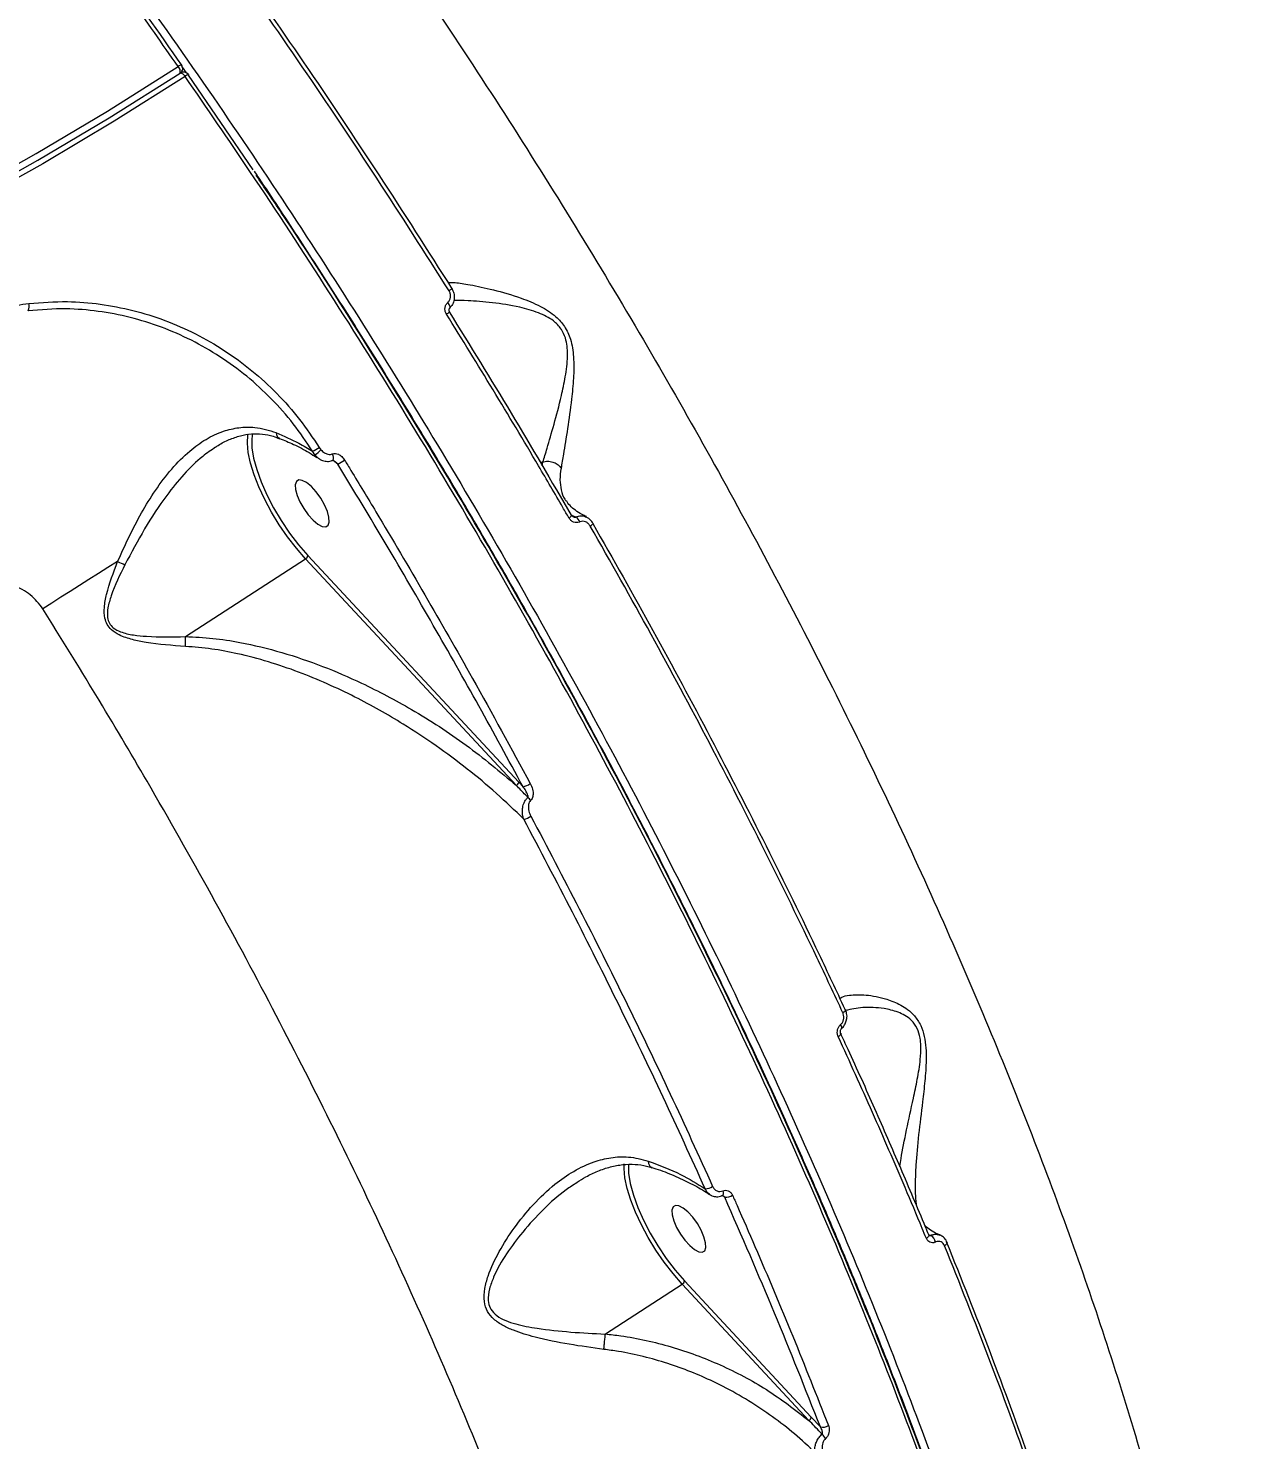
# Model space of a CAD drawing. Header units: millimetres. Extents: x -11024 to 8278, y -7837 to 5770.
# Drawn here: x 3672.5 to 3872.4, y 1062.2 to 1295 of the extents above; entities that cross this region are included whole.
import ezdxf

# ---------------------------------------------------------------- set-up
doc = ezdxf.new("R2010")
doc.units = ezdxf.units.MM
doc.layers.add('DIKOM_ОБЪЕКТ', color=7, linetype='Continuous')
doc.layers.add('DIKOM_РАЗМЕР_ОБЪЕКТА', color=7, linetype='Continuous')
doc.styles.add('style1', font='arial.ttf', dxfattribs={"width": 0.8})
doc.dimstyles.new('1-50', dxfattribs={"dimtxt": 300, "dimasz": 200, "dimexe": 100, "dimexo": 0, "dimgap": 100, "dimtad": 1, "dimtxsty": 'style1', "dimcen": 200, "dimclrd": 7, "dimclre": 7, "dimclrt": 7, "dimadec": 1, "dimazin": 2, "dimtfac": 1, "dimtmove": 0, "dimatfit": 2, "dimfxl": 0, "dimlwd": 25, "dimlwe": 18, "dimarcsym": 0})

# ---------------------------------------------------------------- blocks, each defined once
blk = doc.blocks.new('*D9')
at = {"layer": 'Defpoints', "color": 0, "transparency": 16777216}
for p in [(3740.68, 3707.51), (-8191.56, -3797.25), (-1076.12, -3797.25)]:
    blk.add_point(p, dxfattribs=at)
at = {"layer": 'DIKOM_РАЗМЕР_ОБЪЕКТА', "color": 7, "lineweight": 18, "transparency": 16777216}
for p, q in [((3740.68, 3707.51), (-8291.56, 3707.51)), ((-1076.12, -3797.25), (-8291.56, -3797.25))]:
    blk.add_line(p, q, dxfattribs=at)
at = {"layer": 'DIKOM_РАЗМЕР_ОБЪЕКТА', "color": 7, "lineweight": 25, "transparency": 16777216}
blk.add_line((-8191.56, 3507.51), (-8191.56, -3597.25), dxfattribs=at)
at = {"layer": 'DIKOM_РАЗМЕР_ОБЪЕКТА', "color": 7, "transparency": 16777216}
for points in [[(-8224.9, 3507.51), (-8158.23, 3507.51), (-8191.56, 3707.51)], [(-8224.9, -3597.25), (-8158.23, -3597.25), (-8191.56, -3797.25)]]:
    blk.add_solid(points, dxfattribs=at)
at = {"layer": 'DIKOM_РАЗМЕР_ОБЪЕКТА', "color": 7, "transparency": 16777216, "insert": (-8444.74, -44.87), "char_height": 300, "attachment_point": 5, "rotation": 90, "style": 'style1'}
blk.add_mtext('7500', dxfattribs=at)

msp = doc.modelspace()

# ---------------------------------------------------------------- linework, layer by layer
at = {"layer": 'DIKOM_ОБЪЕКТ', "color": 7, "linetype": 'Continuous', "lineweight": 15}
for p, q in [((3697.611, 1287.662), (3697.701, 1287.756)), ((3698.609, 1287.659), (3697.839, 1288.75)), ((3697.545, 1287.626), (3697.57, 1287.647)), ((3698.894, 1287.314), (3709.556, 1271.7)), ((3719.744, 1224.662), (3719.388, 1225.244)), ((3720.48, 1225.887), (3720.786, 1225.478)), ((3720.396, 1224.075), (3719.744, 1224.662)), ((3720.147, 1224.262), (3720.286, 1224.174)), ((3723.552, 1223.141), (3722.778, 1223.726)), ((3757.367, 1223.476), (3757.034, 1223.26)), ((3757.293, 1222.821), (3757.367, 1223.476)), ((3761.184, 1217.106), (3761.245, 1217.03)), ((3762.211, 1214.63), (3762.827, 1214.406)), ((3698.445, 1194.671), (3718.226, 1207.52)), ((3753.019, 1170.12), (3718.226, 1207.52)), ((3718.636, 1208.045), (3753.43, 1170.644)), ((3753.43, 1170.644), (3754.123, 1169.898)), ((3787.402, 1102.168), (3787.003, 1102.468)), ((3821.034, 1096.025), (3821.398, 1095.894)), ((3767.712, 1079.623), (3780.37, 1087.845)), ((3801.279, 1065.371), (3780.37, 1087.845)), ((3780.781, 1088.37), (3801.689, 1065.896)), ((3801.689, 1065.896), (3803.184, 1064.282))]:
    msp.add_line(p, q, dxfattribs=at)
at = {"layer": 'DIKOM_ОБЪЕКТ', "color": 7, "linetype": 'Continuous', "lineweight": 15, "flags": 128}
for points in [[(3435.797, 1207.762), (3448.523, 1207.973), (3461.274, 1208.559), (3474.042, 1209.518), (3486.818, 1210.85), (3499.593, 1212.553), (3512.36, 1214.627), (3525.111, 1217.07), (3537.836, 1219.881), (3550.528, 1223.057), (3563.179, 1226.598), (3575.779, 1230.499), (3588.32, 1234.76), (3600.795, 1239.377), (3613.196, 1244.346), (3625.513, 1249.666), (3637.74, 1255.331), (3649.867, 1261.34), (3661.888, 1267.687), (3673.794, 1274.368), (3685.577, 1281.38), (3697.23, 1288.717)], [(3697.701, 1287.756), (3697.684, 1287.739), (3697.603, 1287.667)], [(3435.49, 1206.478), (3448.246, 1206.69), (3461.027, 1207.277), (3473.825, 1208.238), (3486.631, 1209.573), (3499.437, 1211.28), (3512.235, 1213.359), (3525.016, 1215.808), (3537.772, 1218.625), (3550.494, 1221.809), (3563.174, 1225.358), (3575.804, 1229.269), (3588.376, 1233.54), (3600.881, 1238.168), (3613.31, 1243.149), (3625.657, 1248.481), (3637.913, 1254.161), (3650.069, 1260.183), (3662.119, 1266.545), (3674.053, 1273.243), (3685.864, 1280.271), (3697.545, 1287.626)], [(3698.372, 1287.077), (3686.684, 1279.718), (3674.865, 1272.685), (3662.923, 1265.984), (3650.866, 1259.617), (3638.702, 1253.591), (3626.439, 1247.908), (3614.084, 1242.573), (3601.646, 1237.588), (3589.134, 1232.957), (3576.554, 1228.684), (3563.916, 1224.77), (3551.228, 1221.219), (3538.498, 1218.033), (3525.734, 1215.214), (3512.945, 1212.763), (3500.139, 1210.683), (3487.324, 1208.975), (3474.51, 1207.639), (3461.704, 1206.678), (3448.915, 1206.09), (3436.15, 1205.878)], [(3697.57, 1287.647), (3697.606, 1287.663), (3697.687, 1287.667), (3697.784, 1287.639), (3697.894, 1287.578), (3698.013, 1287.487), (3698.135, 1287.371), (3698.256, 1287.232), (3698.372, 1287.077)], [(3698.934, 1287.378), (3698.929, 1287.357), (3698.894, 1287.314)], [(3742.38, 1252.058), (3742.419, 1252.074), (3742.428, 1252.071), (3742.407, 1252.049), (3742.356, 1252.009), (3742.279, 1251.953), (3742.177, 1251.883), (3742.054, 1251.8), (3741.914, 1251.708)], [(3742.034, 1248.881), (3742.049, 1248.896), (3742.081, 1248.968), (3742.084, 1249.066), (3742.058, 1249.186), (3742.004, 1249.325), (3741.924, 1249.475), (3741.822, 1249.632), (3741.701, 1249.789)], [(3718.226, 1207.52), (3716.723, 1209.248), (3715.269, 1211.132), (3713.895, 1213.129), (3712.63, 1215.197), (3711.502, 1217.291), (3710.536, 1219.366), (3709.753, 1221.376), (3709.169, 1223.278), (3708.797, 1225.031), (3708.646, 1226.597), (3708.718, 1227.941), (3708.751, 1228.135)], [(3709.476, 1228.165), (3709.361, 1227.294), (3709.395, 1225.807), (3709.67, 1224.099), (3710.178, 1222.212), (3710.908, 1220.189), (3711.841, 1218.081), (3712.956, 1215.939), (3714.225, 1213.814), (3715.617, 1211.757), (3717.1, 1209.818), (3718.636, 1208.045)], [(3722.652, 1224.802), (3722.746, 1224.536), (3722.804, 1224.28), (3722.82, 1224.055), (3722.796, 1223.878), (3722.731, 1223.765), (3722.687, 1223.736)], [(3717.7, 1220.447), (3717.124, 1220.513), (3716.727, 1220.266), (3716.542, 1219.726), (3716.584, 1218.937), (3716.849, 1217.962), (3717.316, 1216.881), (3717.948, 1215.781), (3718.692, 1214.751), (3719.489, 1213.875), (3720.274, 1213.223), (3720.983, 1212.849), (3721.56, 1212.783), (3721.957, 1213.03), (3722.142, 1213.57), (3722.1, 1214.359), (3721.835, 1215.334), (3721.367, 1216.415), (3720.736, 1217.515), (3719.992, 1218.545), (3719.195, 1219.421), (3718.41, 1220.072), (3717.7, 1220.447)], [(3762.089, 1214.681), (3762.148, 1214.686), (3762.174, 1214.674)], [(3687.237, 1207.048), (3685.641, 1206.063), (3684.054, 1205.076), (3682.48, 1204.089), (3680.921, 1203.106), (3679.382, 1202.128), (3677.865, 1201.157), (3676.375, 1200.195), (3674.914, 1199.244)], [(3807.316, 1133.133), (3807.32, 1133.124), (3807.325, 1133.057), (3807.298, 1132.977), (3807.239, 1132.888), (3807.151, 1132.793), (3807.036, 1132.695), (3806.9, 1132.598)], [(3807.214, 1133.213), (3807.282, 1133.177), (3807.316, 1133.133)], [(3806.684, 1130.021), (3806.691, 1130.027), (3806.719, 1130.073), (3806.728, 1130.136), (3806.72, 1130.217), (3806.694, 1130.311), (3806.65, 1130.417), (3806.591, 1130.533), (3806.517, 1130.655)], [(3806.538, 1129.226), (3806.541, 1129.221), (3806.553, 1129.153), (3806.53, 1129.071), (3806.473, 1128.979), (3806.385, 1128.881), (3806.267, 1128.779), (3806.126, 1128.678)], [(3780.37, 1087.845), (3778.868, 1089.574), (3777.414, 1091.457), (3776.039, 1093.454), (3774.775, 1095.522), (3773.647, 1097.617), (3772.681, 1099.691), (3771.898, 1101.702), (3771.314, 1103.604), (3770.942, 1105.357), (3770.791, 1106.922), (3770.801, 1107.67)], [(3771.507, 1107.649), (3771.506, 1107.619), (3771.54, 1106.132), (3771.815, 1104.425), (3772.323, 1102.537), (3773.053, 1100.515), (3773.986, 1098.407), (3775.101, 1096.264), (3776.369, 1094.139), (3777.762, 1092.082), (3779.244, 1090.144), (3780.781, 1088.37)], [(3787.073, 1103.226), (3787.12, 1103.01), (3787.135, 1102.816), (3787.116, 1102.654), (3787.067, 1102.535), (3786.988, 1102.465), (3786.985, 1102.464)], [(3779.845, 1100.772), (3779.268, 1100.838), (3778.871, 1100.591), (3778.686, 1100.051), (3778.728, 1099.262), (3778.994, 1098.287), (3779.461, 1097.206), (3780.092, 1096.106), (3780.837, 1095.076), (3781.634, 1094.2), (3782.419, 1093.549), (3783.128, 1093.174), (3783.705, 1093.108), (3784.102, 1093.355), (3784.287, 1093.895), (3784.245, 1094.684), (3783.979, 1095.659), (3783.512, 1096.74), (3782.881, 1097.84), (3782.136, 1098.87), (3781.34, 1099.746), (3780.554, 1100.398), (3779.845, 1100.772)], [(3821.066, 1095.962), (3821.082, 1095.885), (3821.065, 1095.792), (3821.012, 1095.69), (3820.927, 1095.584), (3820.812, 1095.478), (3820.671, 1095.375)], [(3824.069, 1094.766), (3824.07, 1094.762), (3824.083, 1094.68), (3824.061, 1094.587), (3824.007, 1094.487), (3823.923, 1094.384), (3823.811, 1094.281), (3823.675, 1094.182)]]:
    msp.add_lwpolyline(points, dxfattribs=at)
at = {"layer": 'DIKOM_ОБЪЕКТ', "color": 7, "linetype": 'Continuous', "lineweight": 15}
for centre, radius, start, end in [((3698.294, 1287.387), 1.703, 107.0546, 128.64199), ((3696.386, 1287.885), 1.185, 347.31056, 44.59344), ((3698.113, 1286.807), 1, 34.80197, 122.91211), ((3696.974, 1288.443), 1, 316.60788, 8.56245), ((3696.974, 1288.443), 1, 8.56245, 34.90242), ((3699.201, 1286.203), 1.205, 102.76005, 133.45549), ((3671.077, 1249.173), 1.589, 332.14511, 16.85424), ((3740.004, 1250.472), 2.99, 299.76896, 311.89466), ((3714.447, 1234.866), 10.817, 297.17929, 303.89393), ((3717.681, 1228.373), 4.246, 299.06784, 317.0008), ((3720.692, 1225.115), 1.05, 205.53074, 236.13165), ((3719.727, 1231.166), 8.89, 295.48302, 303.89763), ((3761.227, 1215.273), 1.12, 294.58018, 327.6991), ((3761.996, 1213.098), 1.55, 18.05174, 57.57481), ((3764.742, 1213.929), 1.116, 294.87348, 328.09849), ((3753.193, 1354.824), 161.827, 245.94779, 246.4099), ((3717.785, 1208.288), 0.886, 299.86107, 344.03642), ((3752.577, 1170.889), 0.887, 299.89124, 344.00625), ((3753.514, 1172.973), 3.134, 281.21114, 305.32848), ((3753.044, 1165.948), 2.874, 35.80298, 49.03032), ((3753.58, 1167.695), 3.215, 281.96502, 304.84847), ((3784.246, 1105.592), 2.007, 267.88077, 305.43061), ((3787.574, 1104.036), 1.876, 264.73861, 306.17412), ((3820.565, 1094.49), 1.632, 10.16822, 59.3112), ((3779.928, 1088.614), 0.887, 299.903, 343.99449), ((3800.837, 1066.14), 0.887, 299.89124, 344.00625), ((3803.557, 1065.84), 1.602, 256.51466, 306.02933), ((3801.33, 1060.789), 3.138, 30.19442, 47.18502)]:
    msp.add_arc(centre, radius, start, end, dxfattribs=at)
for points, knots in [([(3697.23, 1288.717), (3694.608, 1292.447), (3687.491, 1302.571), (3675.6, 1318.787), (3661.518, 1337.202), (3647.185, 1355.128), (3632.674, 1372.489), (3618.052, 1389.2), (3603.362, 1405.204), (3588.629, 1420.46), (3573.878, 1434.957), (3559.155, 1448.657), (3544.527, 1461.498), (3530.065, 1473.418), (3515.814, 1484.371), (3501.802, 1494.32), (3488.048, 1503.268), (3474.594, 1511.196), (3461.499, 1518.069), (3448.827, 1523.854), (3436.621, 1528.521), (3424.909, 1532.044), (3413.707, 1534.427), (3403.023, 1535.715), (3392.993, 1535.751), (3386.245, 1535.298), (3383.049, 1534.499), (3382.777, 1534.43)], [0, 0, 0, 0, 0.0245695, 0.066693, 0.1089493, 0.151273, 0.1935969, 0.2358531, 0.2779765, 0.3200999, 0.3623564, 0.4046802, 0.447004, 0.4892601, 0.5313836, 0.5735065, 0.6157622, 0.6580855, 0.7004087, 0.7426644, 0.7847874, 0.8269108, 0.8691668, 0.9114903, 0.9538141, 0.9960698, 1, 1, 1, 1]), ([(3520.966, 1482.563), (3523.729, 1480.453), (3531.172, 1474.769), (3543.463, 1464.738), (3557.832, 1452.284), (3572.448, 1438.837), (3587.265, 1424.421), (3602.236, 1409.058), (3617.032, 1393.087), (3631.605, 1376.578), (3645.916, 1359.61), (3660.197, 1341.906), (3674.397, 1323.497), (3688.462, 1304.431), (3702.084, 1285.129), (3715.226, 1265.661), (3727.863, 1246.103), (3740.2, 1226.134), (3752.181, 1205.808), (3763.756, 1185.19), (3774.668, 1164.732), (3784.895, 1144.501), (3794.433, 1124.557), (3803.436, 1104.575), (3811.849, 1084.624), (3819.626, 1064.777), (3826.598, 1045.47), (3832.759, 1026.756), (3838.123, 1008.676), (3842.776, 990.933), (3846.671, 973.607), (3849.776, 956.769), (3851.926, 941.467), (3853.256, 927.626), (3853.901, 915.148), (3853.935, 903.232), (3853.35, 891.92), (3852.155, 881.33), (3850.358, 871.513), (3848.267, 863.365), (3846.617, 858.657), (3845.946, 856.74)], [0, 0, 0, 0, 0.01565218, 0.04216791, 0.06870427, 0.09522005, 0.12250621, 0.14981463, 0.17710056, 0.20361659, 0.23015278, 0.25666873, 0.2839548, 0.31126298, 0.33854912, 0.36506499, 0.3916013, 0.41811716, 0.44540309, 0.47271166, 0.49999757, 0.5265134, 0.55304984, 0.57956554, 0.60685156, 0.63415996, 0.66144588, 0.68796177, 0.71449808, 0.74101388, 0.76829994, 0.79560818, 0.82289424, 0.84597233, 0.86907741, 0.89218255, 0.91550655, 0.93883056, 0.96156384, 0.98434858, 1, 1, 1, 1]), ([(3608.06, 1455.699), (3611.911, 1452.066), (3619.618, 1444.794), (3631.243, 1433.156), (3642.878, 1421.02), (3654.656, 1408.193), (3666.55, 1394.682), (3678.532, 1380.496), (3690.406, 1365.859), (3702.476, 1350.374), (3714.697, 1334.034), (3727.014, 1316.851), (3739.168, 1299.156), (3751.11, 1280.988), (3762.79, 1262.401), (3773.937, 1243.825), (3784.525, 1225.326), (3794.541, 1206.965), (3804.162, 1188.419), (3813.336, 1169.747), (3822.016, 1151.013), (3830.005, 1132.643), (3837.293, 1114.694), (3843.885, 1097.209), (3849.893, 1079.886), (3855.272, 1062.796), (3859.986, 1046.004), (3863.67, 1030.942), (3866.488, 1017.532), (3868.611, 1005.633), (3870.275, 994.097), (3871.471, 982.968), (3872.197, 972.295), (3872.443, 962.08), (3872.249, 952.285), (3871.716, 946.168), (3871.449, 943.11)], [0, 0, 0, 0, 0.0277655, 0.055564, 0.0833624, 0.1111275, 0.1400314, 0.168973, 0.1979144, 0.2268177, 0.2582448, 0.2896957, 0.3211227, 0.3534672, 0.3858383, 0.4181831, 0.449506, 0.4808529, 0.5121759, 0.5444127, 0.5766757, 0.6089125, 0.6401608, 0.6714335, 0.7026819, 0.7348411, 0.7670266, 0.7991856, 0.8241463, 0.849107, 0.874267, 0.8994267, 0.9244694, 0.949512, 0.974756, 1, 1, 1, 1]), ([(3692.523, 1325.06), (3696.826, 1319.191), (3705.431, 1307.453), (3718.037, 1289.328), (3730.417, 1270.88), (3738.393, 1258.332), (3742.38, 1252.058)], [0, 0, 0, 0, 0.2485984, 0.497194, 0.7485969, 1, 1, 1, 1]), ([(3741.914, 1251.708), (3737.962, 1257.926), (3730.058, 1270.362), (3717.701, 1288.786), (3705.024, 1307.024), (3696.301, 1318.921), (3691.94, 1324.869)], [0, 0, 0, 0, 0.2485969, 0.4971927, 0.7485976, 1, 1, 1, 1]), ([(3686.286, 1305.082), (3686.325, 1305.028), (3690.221, 1299.749), (3694.007, 1294.322), (3697.755, 1288.95)], [0, 0, 0, 0, 0.0101601, 1, 1, 1, 1]), ([(3834.204, 836.644), (3834.909, 837.547), (3837.496, 840.859), (3841.138, 847.714), (3845.079, 857.073), (3848.125, 867.416), (3850.363, 878.579), (3851.815, 890.767), (3852.445, 903.976), (3852.23, 918.186), (3851.187, 932.907), (3849.374, 948.041), (3846.862, 963.484), (3843.59, 979.669), (3839.538, 996.574), (3834.701, 1014.159), (3829.111, 1032.285), (3822.769, 1050.905), (3815.693, 1069.965), (3807.85, 1089.53), (3799.236, 1109.553), (3789.861, 1129.974), (3779.932, 1150.344), (3769.496, 1170.594), (3758.612, 1190.659), (3747.1, 1210.866), (3734.976, 1231.151), (3722.261, 1251.437), (3710.044, 1270.11), (3701.951, 1281.874), (3698.372, 1287.077)], [0, 0, 0, 0, 0.0140766, 0.0516775, 0.0892479, 0.1257579, 0.1622958, 0.1988058, 0.236376, 0.273977, 0.3115474, 0.3467427, 0.3819632, 0.4171585, 0.4533004, 0.4894695, 0.5256112, 0.5621212, 0.5986593, 0.6351693, 0.6727399, 0.7103408, 0.7479112, 0.7844213, 0.8209596, 0.8574695, 0.8950396, 0.9326408, 0.9702113, 1, 1, 1, 1]), ([(3834.526, 836.73), (3834.971, 837.332), (3836.301, 839.129), (3838.316, 842.397), (3840.582, 846.519), (3842.657, 850.917), (3844.553, 855.574), (3846.262, 860.482), (3847.776, 865.62), (3849.089, 870.971), (3850.199, 876.527), (3851.11, 882.289), (3851.82, 888.259), (3852.331, 894.439), (3852.644, 900.83), (3852.758, 907.433), (3852.674, 914.251), (3852.391, 921.285), (3851.909, 928.539), (3851.229, 935.998), (3850.353, 943.631), (3849.283, 951.41), (3848.024, 959.323), (3846.572, 967.378), (3844.93, 975.576), (3843.098, 983.915), (3841.075, 992.397), (3838.862, 1001.021), (3836.459, 1009.786), (3833.865, 1018.693), (3831.08, 1027.743), (3828.107, 1036.927), (3824.955, 1046.218), (3821.632, 1055.589), (3818.146, 1065.02), (3814.497, 1074.508), (3810.685, 1084.053), (3806.713, 1093.657), (3802.578, 1103.318), (3798.282, 1113.037), (3793.824, 1122.813), (3789.204, 1132.646), (3784.423, 1142.537), (3779.481, 1152.481), (3774.391, 1162.454), (3769.17, 1172.426), (3763.828, 1182.369), (3758.372, 1192.278), (3752.8, 1202.153), (3747.113, 1211.994), (3741.311, 1221.803), (3735.394, 1231.578), (3729.361, 1241.318), (3723.216, 1251.027), (3716.947, 1260.693), (3712.467, 1267.509), (3710.051, 1271.079), (3709.792, 1271.462)], [0, 0, 0, 0, 0.0093139, 0.0277929, 0.0463396, 0.0649741, 0.0837158, 0.1025567, 0.1213783, 0.1400951, 0.1587398, 0.1773319, 0.1958913, 0.2144377, 0.2329911, 0.2515655, 0.2701809, 0.2888582, 0.3076179, 0.3264754, 0.3453278, 0.3640494, 0.3827102, 0.401325, 0.4199093, 0.4384781, 0.4570464, 0.4756263, 0.4942311, 0.5128756, 0.531575, 0.5503443, 0.5691364, 0.5878684, 0.6065361, 0.6251542, 0.643738, 0.6623024, 0.6808621, 0.6994312, 0.7180208, 0.7366462, 0.7553218, 0.7740631, 0.7928535, 0.811606, 0.8302857, 0.8489119, 0.8675003, 0.8860654, 0.9046218, 0.9231847, 0.941764, 0.9603745, 0.9790311, 0.9977484, 1, 1, 1, 1]), ([(3844.558, 856.989), (3845.228, 858.902), (3847.048, 864.094), (3849.352, 873.393), (3851.253, 885.11), (3852.327, 897.766), (3852.588, 911.283), (3852.026, 925.603), (3850.639, 940.689), (3848.411, 956.53), (3845.363, 973.086), (3841.511, 990.298), (3836.875, 1008.086), (3831.475, 1026.367), (3825.322, 1045.088), (3818.409, 1064.227), (3810.764, 1083.744), (3802.417, 1103.576), (3793.409, 1123.628), (3783.779, 1143.808), (3773.552, 1164.054), (3762.735, 1184.334), (3751.354, 1204.611), (3739.459, 1224.83), (3727.071, 1244.868), (3717.262, 1260.224), (3711.469, 1268.769), (3710.08, 1270.819)], [0, 0, 0, 0, 0.0243383, 0.0660693, 0.1079317, 0.1498609, 0.1917904, 0.2336528, 0.2753836, 0.3171144, 0.3589768, 0.4009062, 0.4428356, 0.4846981, 0.5264288, 0.5681597, 0.6100221, 0.6519516, 0.693881, 0.7357433, 0.7774743, 0.8192051, 0.8610676, 0.9029968, 0.9449264, 0.986789, 1, 1, 1, 1]), ([(3741.705, 1253.112), (3742.088, 1253.113), (3743.03, 1253.114), (3745.551, 1252.707), (3749.174, 1251.932), (3753.229, 1250.791), (3756.815, 1249.35), (3759.327, 1247.79), (3761.062, 1245.861), (3762.122, 1243.532), (3762.559, 1240.547), (3762.484, 1237.216), (3762.084, 1233.189), (3761.459, 1228.875), (3760.847, 1225.013), (3760.524, 1223.209), (3760.393, 1222.472)], [0, 0, 0, 0, 0.0542889, 0.13349269, 0.23519027, 0.33991204, 0.40823177, 0.46424508, 0.50040738, 0.53912347, 0.58929386, 0.65349294, 0.71944556, 0.821763, 0.92721177, 1, 1, 1, 1]), ([(3741.701, 1249.789), (3741.808, 1249.907), (3742.023, 1250.144), (3742.171, 1250.626), (3742.164, 1251.133), (3742.04, 1251.498), (3741.933, 1251.676), (3741.914, 1251.708)], [0, 0, 0, 0, 0.2363676, 0.4729966, 0.709888, 0.9468602, 1, 1, 1, 1]), ([(3742.38, 1252.058), (3742.412, 1252.004), (3742.587, 1251.707), (3742.787, 1251.099), (3742.789, 1250.252), (3742.533, 1249.449), (3742.171, 1249.053), (3741.989, 1248.854)], [0, 0, 0, 0, 0.0531651, 0.2900158, 0.5268334, 0.7633335, 1, 1, 1, 1]), ([(3657.579, 1245.136), (3659.925, 1246.183), (3663.478, 1247.77), (3668.599, 1249.06), (3671.265, 1249.443), (3672.598, 1249.634)], [0, 0, 0, 0, 0.4927579, 0.7463702, 1, 1, 1, 1]), ([(3719.388, 1225.244), (3718.365, 1226.775), (3716.315, 1229.844), (3712.644, 1233.974), (3708.597, 1237.699), (3704.166, 1240.927), (3699.439, 1243.643), (3694.464, 1245.822), (3689.298, 1247.418), (3684.021, 1248.417), (3678.371, 1248.891), (3674.554, 1248.593), (3672.482, 1248.431)], [0, 0, 0, 0, 0.0977752, 0.1958589, 0.2936319, 0.3914609, 0.4895951, 0.5874247, 0.6858969, 0.7846791, 0.8831523, 1, 1, 1, 1]), ([(3672.598, 1249.634), (3674.711, 1249.797), (3678.605, 1250.097), (3684.37, 1249.605), (3689.755, 1248.577), (3695.027, 1246.94), (3700.106, 1244.708), (3704.931, 1241.927), (3709.455, 1238.624), (3713.588, 1234.814), (3717.339, 1230.59), (3719.434, 1227.453), (3720.48, 1225.887)], [0, 0, 0, 0, 0.1166793, 0.2150843, 0.3137956, 0.4121978, 0.5100592, 0.6082253, 0.7060852, 0.8039507, 0.9021304, 1, 1, 1, 1]), ([(3741.489, 1247.876), (3741.469, 1247.91), (3741.363, 1248.088), (3741.241, 1248.452), (3741.234, 1248.956), (3741.381, 1249.435), (3741.594, 1249.671), (3741.701, 1249.789)], [0, 0, 0, 0, 0.0545695, 0.2913358, 0.5277606, 0.7639841, 1, 1, 1, 1]), ([(3742.005, 1248.249), (3741.988, 1248.276), (3741.942, 1248.348), (3741.907, 1248.487), (3741.907, 1248.641), (3741.949, 1248.778), (3741.998, 1248.853), (3742.032, 1248.877), (3742.035, 1248.88)], [0, 0, 0, 0, 0.1140412, 0.3049787, 0.4993893, 0.7080268, 0.9669888, 1, 1, 1, 1]), ([(3741.934, 1248.224), (3745.371, 1242.666), (3752.254, 1231.54), (3758.808, 1220.304), (3762.089, 1214.681)], [0, 0, 0, 0, 0.4994439, 1, 1, 1, 1]), ([(3757.375, 1223.481), (3757.376, 1223.481), (3757.643, 1224.106), (3758.156, 1226.023), (3759.244, 1229.622), (3760.318, 1233.698), (3761.137, 1237.52), (3761.546, 1240.582), (3761.405, 1243.206), (3760.839, 1244.715), (3760.158, 1245.823), (3759.254, 1246.737), (3757.952, 1247.538), (3756.067, 1248.371), (3752.982, 1249.194), (3748.964, 1249.798), (3745.28, 1250.114), (3743.447, 1250.102), (3742.691, 1250.097)], [0, 0, 0, 0, 0.0000705, 0.079125, 0.1907527, 0.3054823, 0.3740541, 0.4438372, 0.4943184, 0.5232411, 0.5317916, 0.5668698, 0.5950253, 0.6239885, 0.6963148, 0.8070287, 0.9205201, 1, 1, 1, 1]), ([(3761.693, 1214.254), (3761.362, 1214.826), (3759.708, 1217.687), (3755.581, 1224.74), (3749.219, 1235.397), (3744.067, 1243.715), (3741.489, 1247.876)], [0, 0, 0, 0, 0.0507698, 0.2538497, 0.626695, 1, 1, 1, 1]), ([(3687.237, 1207.048), (3687.85, 1208.419), (3689.076, 1211.164), (3691.148, 1215.111), (3693.471, 1218.903), (3696.102, 1222.387), (3698.911, 1225.229), (3701.792, 1227.304), (3704.524, 1228.595), (3707.237, 1229.216), (3710.157, 1229.319), (3712.197, 1228.692), (3713.359, 1228.335)], [0, 0, 0, 0, 0.1075965, 0.2154941, 0.3229206, 0.4368071, 0.5505785, 0.6441631, 0.7376611, 0.8166126, 0.8955078, 1, 1, 1, 1]), ([(3703.396, 1225.929), (3703.531, 1226.024), (3704.258, 1226.541), (3705.624, 1227.195), (3707.462, 1227.848), (3709.292, 1228.154), (3711.084, 1228.121), (3712.649, 1227.849), (3713.6, 1227.468), (3713.961, 1227.324)], [0, 0, 0, 0, 0.0412325, 0.2225996, 0.3991668, 0.5716183, 0.7400359, 0.9015623, 1, 1, 1, 1]), ([(3713.359, 1228.335), (3714.645, 1227.777), (3716.778, 1226.851), (3718.646, 1225.701), (3719.388, 1225.244)], [0, 0, 0, 0, 0.6025682, 1, 1, 1, 1]), ([(3713.359, 1228.335), (3713.365, 1228.301), (3713.396, 1228.11), (3713.52, 1227.763), (3713.731, 1227.458), (3713.935, 1227.418), (3713.989, 1227.408)], [0, 0, 0, 0, 0.0704882, 0.3949111, 0.8393963, 1, 1, 1, 1]), ([(3713.946, 1227.37), (3714.724, 1227.051), (3716.441, 1226.344), (3718.483, 1225.276), (3719.672, 1224.493), (3720.087, 1224.22)], [0, 0, 0, 0, 0.3501129, 0.77324, 1, 1, 1, 1]), ([(3703.404, 1225.918), (3702.686, 1225.434), (3700.834, 1224.188), (3698.13, 1221.488), (3694.891, 1217.515), (3691.605, 1212.487), (3689.49, 1208.51), (3688.431, 1206.521)], [0, 0, 0, 0, 0.115099, 0.2966464, 0.4783746, 0.7390044, 1, 1, 1, 1]), ([(3720.786, 1225.478), (3720.968, 1225.303), (3721.298, 1224.984), (3721.859, 1224.746), (3722.316, 1224.697), (3722.556, 1224.771), (3722.652, 1224.802)], [0, 0, 0, 0, 0.3467585, 0.6312616, 0.8513341, 1, 1, 1, 1]), ([(3722.652, 1224.802), (3722.695, 1224.817), (3722.86, 1224.877), (3723.207, 1224.896), (3723.71, 1224.75), (3724.255, 1224.385), (3724.537, 1223.993), (3724.686, 1223.787)], [0, 0, 0, 0, 0.0580275, 0.2245546, 0.4300634, 0.7004674, 1, 1, 1, 1]), ([(3720.402, 1224.085), (3720.489, 1224.018), (3720.797, 1223.777), (3721.428, 1223.592), (3722.14, 1223.537), (3722.527, 1223.702), (3722.675, 1223.765)], [0, 0, 0, 0, 0.134046, 0.480967, 0.8012108, 1, 1, 1, 1]), ([(3722.69, 1223.736), (3722.687, 1223.736), (3722.683, 1223.735), (3722.747, 1223.739), (3722.86, 1223.706), (3722.982, 1223.651), (3723.056, 1223.587), (3723.084, 1223.563)], [0, 0, 0, 0, 0.1779479, 0.3555373, 0.5656691, 0.8368633, 1, 1, 1, 1]), ([(3723.552, 1223.141), (3723.441, 1223.262), (3723.3, 1223.415), (3723.122, 1223.537), (3723.085, 1223.563)], [0, 0, 0, 0, 0.7866857, 1, 1, 1, 1]), ([(3754.123, 1169.898), (3751.711, 1174.342), (3746.886, 1183.229), (3739.337, 1196.559), (3731.586, 1209.878), (3726.23, 1218.72), (3723.552, 1223.141)], [0, 0, 0, 0, 0.24931589, 0.49862819, 0.7493138, 1, 1, 1, 1]), ([(3724.686, 1223.787), (3725.032, 1223.219), (3726.764, 1220.381), (3731.23, 1212.983), (3737.964, 1201.555), (3746.515, 1186.601), (3752.173, 1176.208), (3755.326, 1170.416)], [0, 0, 0, 0, 0.0321565, 0.1607912, 0.418285, 0.6757766, 1, 1, 1, 1]), ([(3757.367, 1223.476), (3757.368, 1223.477), (3757.371, 1223.479), (3757.374, 1223.48), (3757.375, 1223.481), (3757.375, 1223.481)], [0, 0, 0, 0, 0.5048694, 0.9209772, 1, 1, 1, 1]), ([(3757.375, 1223.481), (3757.646, 1223.538), (3758.186, 1223.654), (3759.037, 1223.506), (3759.775, 1223.143), (3760.197, 1222.745), (3760.366, 1222.509), (3760.393, 1222.472)], [0, 0, 0, 0, 0.24402665, 0.48798307, 0.73197939, 0.95711645, 1, 1, 1, 1]), ([(3760.393, 1222.472), (3760.3, 1221.813), (3760.12, 1220.541), (3760.409, 1218.848), (3760.701, 1217.682), (3761.125, 1217.176), (3761.184, 1217.106)], [0, 0, 0, 0, 0.33065225, 0.63893538, 0.95008924, 1, 1, 1, 1]), ([(3764.612, 1214.464), (3764.47, 1214.52), (3763.832, 1214.772), (3762.964, 1215.317), (3762.031, 1216.082), (3761.494, 1216.672), (3761.32, 1217.031), (3761.29, 1217.094)], [0, 0, 0, 0, 0.0792571, 0.3578513, 0.6421552, 0.9378328, 1, 1, 1, 1]), ([(3763.47, 1213.578), (3763.451, 1213.57), (3763.289, 1213.5), (3762.947, 1213.438), (3762.459, 1213.538), (3762.005, 1213.812), (3761.797, 1214.106), (3761.693, 1214.254)], [0, 0, 0, 0, 0.0299629, 0.2618393, 0.5039811, 0.7520371, 1, 1, 1, 1]), ([(3762.466, 1214.418), (3762.446, 1214.424), (3762.387, 1214.439), (3762.272, 1214.525), (3762.207, 1214.631), (3762.178, 1214.678)], [0, 0, 0, 0, 0.2211782, 0.6482678, 1, 1, 1, 1]), ([(3762.465, 1214.414), (3762.523, 1214.397), (3762.625, 1214.366), (3762.743, 1214.379), (3762.804, 1214.397), (3762.821, 1214.404), (3762.827, 1214.406)], [0, 0, 0, 0, 0.4731075, 0.845964, 0.9410877, 1, 1, 1, 1]), ([(3762.827, 1214.406), (3762.861, 1214.421), (3763.129, 1214.536), (3763.673, 1214.621), (3764.241, 1214.575), (3764.489, 1214.412), (3764.514, 1214.395)], [0, 0, 0, 0, 0.062101, 0.4966461, 0.9474689, 1, 1, 1, 1]), ([(3765.212, 1212.916), (3765.11, 1213.061), (3764.907, 1213.351), (3764.463, 1213.62), (3763.986, 1213.717), (3763.65, 1213.656), (3763.49, 1213.587), (3763.47, 1213.578)], [0, 0, 0, 0, 0.2478915, 0.4958917, 0.7365303, 0.9670204, 1, 1, 1, 1]), ([(3765.679, 1213.333), (3765.655, 1213.381), (3765.494, 1213.706), (3765.104, 1214.116), (3764.667, 1214.309), (3764.508, 1214.38)], [0, 0, 0, 0, 0.1010885, 0.6715699, 1, 1, 1, 1]), ([(3765.624, 1213.352), (3768.959, 1207.465), (3775.63, 1195.692), (3785.157, 1177.926), (3794.297, 1160.123), (3801.609, 1145.194), (3805.792, 1136.251), (3807.214, 1133.213)], [0, 0, 0, 0, 0.2203105, 0.4406215, 0.6630833, 0.8855457, 1, 1, 1, 1]), ([(3806.9, 1132.598), (3805.475, 1135.643), (3801.308, 1144.548), (3794.038, 1159.395), (3784.912, 1177.18), (3775.339, 1195.044), (3768.587, 1206.959), (3765.212, 1212.916)], [0, 0, 0, 0, 0.1144547, 0.3347652, 0.5550757, 0.7775371, 1, 1, 1, 1]), ([(3698.416, 1193.044), (3696.234, 1193.201), (3693.284, 1193.413), (3689.663, 1194.14), (3687.711, 1194.762), (3686.279, 1195.637), (3685.469, 1196.635), (3685.022, 1197.919), (3685.003, 1199.635), (3685.594, 1202.806), (3686.548, 1205.268), (3687.237, 1207.048)], [0, 0, 0, 0, 0.2657819, 0.3593765, 0.454307, 0.5177573, 0.5632835, 0.6085731, 0.680313, 0.7688762, 1, 1, 1, 1]), ([(3688.431, 1206.521), (3687.605, 1204.847), (3686.471, 1202.55), (3685.611, 1199.585), (3685.473, 1198.01), (3685.815, 1196.841), (3686.568, 1195.977), (3687.951, 1195.312), (3689.832, 1194.898), (3693.398, 1194.593), (3696.289, 1194.592), (3698.436, 1194.662), (3698.438, 1194.662)], [0, 0, 0, 0, 0.2369829, 0.3252754, 0.3938139, 0.4351307, 0.4764521, 0.5364565, 0.6308619, 0.7257888, 0.9996853, 1, 1, 1, 1]), ([(3674.914, 1199.244), (3674.265, 1200.073), (3672.944, 1201.759), (3670.037, 1203.194), (3666.882, 1203.625), (3664.427, 1203.152), (3663.154, 1202.558), (3662.833, 1202.408)], [0, 0, 0, 0, 0.2187075, 0.4447796, 0.6794002, 0.9191995, 1, 1, 1, 1]), ([(3752.18, 825.424), (3753.181, 825.967), (3756.509, 827.769), (3761.39, 831.88), (3766.833, 837.686), (3771.507, 844.44), (3775.537, 852.174), (3778.867, 860.926), (3781.472, 870.681), (3783.292, 881.231), (3784.342, 892.518), (3784.648, 904.476), (3784.215, 917.294), (3783.011, 930.964), (3781.024, 945.457), (3778.293, 960.464), (3774.846, 975.921), (3770.722, 991.758), (3765.855, 1008.222), (3760.23, 1025.282), (3753.85, 1042.891), (3746.846, 1060.677), (3739.257, 1078.576), (3731.129, 1096.524), (3722.337, 1114.794), (3712.884, 1133.335), (3702.787, 1152.09), (3692.996, 1169.347), (3683.693, 1185.077), (3677.842, 1194.519), (3674.914, 1199.244)], [0, 0, 0, 0, 0.0161442, 0.0536236, 0.0900464, 0.1264971, 0.1629199, 0.2003996, 0.2379099, 0.2753895, 0.3118389, 0.348316, 0.3847654, 0.4222704, 0.459806, 0.4973112, 0.5338202, 0.5703576, 0.6068668, 0.6444315, 0.6820267, 0.7195916, 0.756192, 0.7928204, 0.8294206, 0.8670767, 0.9047633, 0.9424196, 0.9711829, 1, 1, 1, 1]), ([(3698.416, 1193.044), (3698.417, 1193.089), (3698.424, 1193.367), (3698.435, 1193.942), (3698.437, 1194.407), (3698.438, 1194.662)], [0, 0, 0, 0, 0.0794391, 0.4971788, 1, 1, 1, 1]), ([(3698.438, 1194.662), (3698.438, 1194.663), (3698.439, 1194.665), (3698.442, 1194.668), (3698.444, 1194.67), (3698.445, 1194.671)], [0, 0, 0, 0, 0.25218516, 0.57833774, 1, 1, 1, 1]), ([(3698.445, 1194.671), (3699.946, 1194.599), (3702.947, 1194.454), (3708.274, 1193.616), (3714.359, 1192.144), (3721.065, 1189.844), (3728.251, 1186.746), (3736.264, 1182.493), (3744.907, 1176.915), (3750.315, 1172.385), (3753.019, 1170.12)], [0, 0, 0, 0, 0.0717658, 0.1435732, 0.2576776, 0.3721839, 0.4865178, 0.6397332, 0.8198574, 1, 1, 1, 1]), ([(3754.247, 1164.551), (3752.758, 1165.985), (3749.78, 1168.853), (3744.928, 1172.886), (3739.807, 1176.707), (3733.683, 1180.746), (3727.66, 1184.143), (3721.823, 1186.92), (3717.059, 1188.877), (3712.129, 1190.568), (3707.341, 1191.828), (3702.759, 1192.701), (3699.868, 1192.93), (3698.416, 1193.044)], [0, 0, 0, 0, 0.1007628, 0.2015262, 0.303793, 0.4060558, 0.5490247, 0.6279403, 0.7068469, 0.7872934, 0.8677086, 0.9335534, 1, 1, 1, 1]), ([(3754.929, 1168.118), (3754.792, 1168.262), (3754.158, 1168.931), (3753.52, 1169.597), (3753.019, 1170.12)], [0, 0, 0, 0, 0.2147661, 1, 1, 1, 1]), ([(3754.929, 1168.118), (3754.94, 1168.14), (3754.963, 1168.187), (3754.965, 1168.313), (3754.912, 1168.557), (3754.714, 1169.007), (3754.432, 1169.476), (3754.198, 1169.795), (3754.123, 1169.898)], [0, 0, 0, 0, 0.0381816, 0.0818725, 0.1919951, 0.4180043, 0.8124155, 1, 1, 1, 1]), ([(3755.326, 1170.416), (3755.396, 1170.275), (3755.616, 1169.828), (3755.797, 1169.108), (3755.776, 1168.398), (3755.631, 1167.921), (3755.461, 1167.727), (3755.375, 1167.629)], [0, 0, 0, 0, 0.160555, 0.5081568, 0.7318911, 0.8654071, 1, 1, 1, 1]), ([(3754.247, 1164.551), (3754.192, 1164.716), (3754.016, 1165.251), (3753.966, 1166.154), (3754.183, 1167.056), (3754.506, 1167.693), (3754.785, 1167.974), (3754.929, 1168.118)], [0, 0, 0, 0, 0.1440968, 0.467942, 0.6900654, 0.8402703, 1, 1, 1, 1]), ([(3755.375, 1167.629), (3755.293, 1167.537), (3755.13, 1167.352), (3754.996, 1166.906), (3754.981, 1166.25), (3755.153, 1165.594), (3755.354, 1165.186), (3755.417, 1165.057)], [0, 0, 0, 0, 0.1388748, 0.276732, 0.4965534, 0.8418675, 1, 1, 1, 1]), ([(3784.172, 1103.586), (3781.889, 1108.61), (3777.323, 1118.656), (3769.991, 1133.875), (3762.343, 1149.179), (3756.945, 1159.427), (3754.247, 1164.551)], [0, 0, 0, 0, 0.2490997, 0.4982009, 0.7491016, 1, 1, 1, 1]), ([(3755.417, 1165.057), (3758.103, 1159.959), (3763.474, 1149.762), (3771.125, 1134.46), (3778.494, 1119.169), (3783.105, 1109.028), (3785.41, 1103.957)], [0, 0, 0, 0, 0.24910086, 0.49820084, 0.7491012, 1, 1, 1, 1]), ([(3806.386, 1134.973), (3806.496, 1135.046), (3806.9, 1135.314), (3808.25, 1135.594), (3810.639, 1135.648), (3813.643, 1135.098), (3816.056, 1134.151), (3817.602, 1133.176), (3818.774, 1132.117), (3819.769, 1130.621), (3820.377, 1128.743), (3820.626, 1126.791), (3820.661, 1124.312), (3820.432, 1121.318), (3819.949, 1117.172), (3819.35, 1112.423), (3818.934, 1107.903), (3818.802, 1104.39), (3818.836, 1102.147), (3818.957, 1101.208), (3818.998, 1100.895)], [0, 0, 0, 0, 0.0207767, 0.0762239, 0.171492, 0.2696013, 0.3303164, 0.3611109, 0.3925889, 0.4288397, 0.4610812, 0.4921839, 0.5245101, 0.5810989, 0.6389227, 0.7345173, 0.8330141, 0.898793, 0.9662726, 1, 1, 1, 1]), ([(3806.517, 1130.655), (3806.625, 1130.769), (3806.84, 1130.998), (3807.023, 1131.466), (3807.074, 1131.965), (3807.005, 1132.35), (3806.921, 1132.548), (3806.9, 1132.598)], [0, 0, 0, 0, 0.2263498, 0.4526758, 0.6823803, 0.9208012, 1, 1, 1, 1]), ([(3807.48, 1131.448), (3807.499, 1131.505), (3807.612, 1131.842), (3807.575, 1132.453), (3807.375, 1132.919), (3807.288, 1133.121)], [0, 0, 0, 0, 0.1033423, 0.6135873, 1, 1, 1, 1]), ([(3816.312, 1107.254), (3816.37, 1107.68), (3816.622, 1109.506), (3817.385, 1113.259), (3818.352, 1117.709), (3819.202, 1121.618), (3819.674, 1124.524), (3819.815, 1126.837), (3819.663, 1128.584), (3819.204, 1130.138), (3818.266, 1131.397), (3817.137, 1132.215), (3815.599, 1132.911), (3813.176, 1133.453), (3810.1, 1133.592), (3808.247, 1133.192), (3807.334, 1132.996)], [0, 0, 0, 0, 0.0387769, 0.1661089, 0.2935404, 0.366949, 0.4401378, 0.4885733, 0.5171078, 0.5545929, 0.5969855, 0.6350678, 0.6733228, 0.7507455, 0.8772263, 1, 1, 1, 1]), ([(3806.126, 1128.678), (3806.105, 1128.728), (3806.019, 1128.931), (3805.95, 1129.324), (3806.005, 1129.832), (3806.19, 1130.306), (3806.408, 1130.538), (3806.517, 1130.655)], [0, 0, 0, 0, 0.0796457, 0.3194654, 0.5498296, 0.7748261, 1, 1, 1, 1]), ([(3806.546, 1129.224), (3806.53, 1129.257), (3806.494, 1129.332), (3806.475, 1129.5), (3806.493, 1129.679), (3806.546, 1129.838), (3806.62, 1129.959), (3806.667, 1130.002), (3806.688, 1130.02)], [0, 0, 0, 0, 0.1583941, 0.3661673, 0.5485606, 0.7104465, 0.8758264, 1, 1, 1, 1]), ([(3806.679, 1130.032), (3806.712, 1130.056), (3806.968, 1130.248), (3807.297, 1130.727), (3807.423, 1131.226), (3807.48, 1131.448)], [0, 0, 0, 0, 0.07655376, 0.58817074, 1, 1, 1, 1]), ([(3820.671, 1095.375), (3820.441, 1095.933), (3819.287, 1098.724), (3816.381, 1105.637), (3811.825, 1116.164), (3808.027, 1124.505), (3806.126, 1128.678)], [0, 0, 0, 0, 0.05077025, 0.25385813, 0.62669887, 1, 1, 1, 1]), ([(3821.061, 1095.96), (3820.885, 1096.392), (3819.402, 1100.037), (3816.454, 1106.964), (3812.198, 1116.735), (3808.88, 1124.163), (3806.94, 1128.337), (3806.529, 1129.222)], [0, 0, 0, 0, 0.0394749, 0.3329809, 0.6271009, 0.9209591, 1, 1, 1, 1]), ([(3767.456, 1077.083), (3765.548, 1077.344), (3761.688, 1077.871), (3756.683, 1078.889), (3753.069, 1079.954), (3750.806, 1080.964), (3749.306, 1081.954), (3748.183, 1083.294), (3747.625, 1085.072), (3747.751, 1087.104), (3748.53, 1089.936), (3750.149, 1093.33), (3752.683, 1097.284), (3755.752, 1101.051), (3759.074, 1104.193), (3762.468, 1106.565), (3765.579, 1108.04), (3768.626, 1108.796), (3771.635, 1108.964), (3773.682, 1108.436), (3774.764, 1108.156)], [0, 0, 0, 0, 0.0863537, 0.1746801, 0.2336194, 0.2635125, 0.2941204, 0.3212065, 0.3485623, 0.3826696, 0.4154286, 0.4844297, 0.5550164, 0.6333662, 0.7133076, 0.7760775, 0.8404084, 0.8905407, 0.9421336, 1, 1, 1, 1]), ([(3763.035, 1104.651), (3763.518, 1104.961), (3764.635, 1105.675), (3766.48, 1106.536), (3768.51, 1107.23), (3770.57, 1107.612), (3772.575, 1107.649), (3774.173, 1107.465), (3775.098, 1107.144), (3775.389, 1107.043)], [0, 0, 0, 0, 0.1229024, 0.2841696, 0.452148, 0.6174953, 0.7773199, 0.9300582, 1, 1, 1, 1]), ([(3774.764, 1108.156), (3776.598, 1107.463), (3779.997, 1106.178), (3782.856, 1104.403), (3784.172, 1103.586)], [0, 0, 0, 0, 0.5395165, 1, 1, 1, 1]), ([(3774.764, 1108.156), (3774.769, 1108.12), (3774.798, 1107.882), (3774.921, 1107.491), (3775.147, 1107.16), (3775.348, 1107.126), (3775.411, 1107.115)], [0, 0, 0, 0, 0.0643043, 0.4226821, 0.8209217, 1, 1, 1, 1]), ([(3775.383, 1107.075), (3775.601, 1107.011), (3776.87, 1106.642), (3779.03, 1105.783), (3781.808, 1104.485), (3783.754, 1103.42), (3784.699, 1102.753), (3784.872, 1102.631)], [0, 0, 0, 0, 0.0599966, 0.3504145, 0.6418972, 0.9345734, 1, 1, 1, 1]), ([(3763.068, 1104.611), (3762.449, 1104.217), (3760.477, 1102.965), (3757.428, 1100.225), (3754.161, 1096.661), (3751.337, 1092.928), (3749.518, 1089.741), (3748.533, 1087.098), (3748.274, 1085.33), (3748.555, 1084.211), (3749.006, 1083.358), (3749.795, 1082.535), (3751.242, 1081.778), (3753.472, 1081.076), (3757.034, 1080.423), (3761.981, 1079.899), (3765.794, 1079.694), (3767.704, 1079.615), (3767.706, 1079.615)], [0, 0, 0, 0, 0.0495245, 0.1577499, 0.2660602, 0.3602936, 0.4542602, 0.4967636, 0.5392518, 0.5670725, 0.5721895, 0.605124, 0.643916, 0.6829665, 0.7618296, 0.8808597, 0.999881, 1, 1, 1, 1]), ([(3785.41, 1103.957), (3785.501, 1103.798), (3785.682, 1103.48), (3786.114, 1103.191), (3786.601, 1103.078), (3786.92, 1103.178), (3787.073, 1103.226)], [0, 0, 0, 0, 0.2584071, 0.5167575, 0.7677542, 1, 1, 1, 1]), ([(3784.903, 1102.677), (3784.785, 1102.747), (3784.453, 1102.942), (3784.282, 1103.335), (3784.172, 1103.586)], [0, 0, 0, 0, 0.3575766, 1, 1, 1, 1]), ([(3784.905, 1102.666), (3785.031, 1102.577), (3785.372, 1102.338), (3786.07, 1102.244), (3786.678, 1102.282), (3786.947, 1102.46), (3786.977, 1102.48)], [0, 0, 0, 0, 0.2109836, 0.5682581, 0.9528081, 1, 1, 1, 1]), ([(3786.982, 1102.46), (3786.998, 1102.467), (3787.048, 1102.487), (3787.069, 1102.486), (3787.123, 1102.446), (3787.148, 1102.428)], [0, 0, 0, 0, 0.192164, 0.627053, 1, 1, 1, 1]), ([(3787.073, 1103.226), (3787.223, 1103.274), (3787.531, 1103.371), (3788.003, 1103.264), (3788.42, 1102.984), (3788.595, 1102.675), (3788.682, 1102.521)], [0, 0, 0, 0, 0.2339303, 0.4825011, 0.741378, 1, 1, 1, 1]), ([(3787.402, 1102.168), (3787.348, 1102.242), (3787.275, 1102.342), (3787.174, 1102.411), (3787.148, 1102.428)], [0, 0, 0, 0, 0.7479498, 1, 1, 1, 1]), ([(3803.184, 1064.282), (3800.715, 1070.527), (3795.77, 1083.034), (3790.194, 1095.783), (3787.402, 1102.168)], [0, 0, 0, 0, 0.4992704, 1, 1, 1, 1]), ([(3788.682, 1102.521), (3788.933, 1101.956), (3790.186, 1099.13), (3793.586, 1091.339), (3798.719, 1079.195), (3802.572, 1069.431), (3804.5, 1064.545)], [0, 0, 0, 0, 0.0441434, 0.22071352, 0.61001103, 1, 1, 1, 1]), ([(3822.932, 1095.951), (3822.892, 1095.964), (3822.36, 1096.148), (3821.597, 1096.597), (3820.792, 1097.129), (3820.49, 1097.47), (3820.399, 1097.572)], [0, 0, 0, 0, 0.0319704, 0.4267258, 0.8286177, 1, 1, 1, 1]), ([(3822.172, 1094.779), (3822.144, 1094.766), (3821.977, 1094.695), (3821.655, 1094.638), (3821.242, 1094.73), (3820.885, 1094.975), (3820.743, 1095.242), (3820.671, 1095.375)], [0, 0, 0, 0, 0.0479775, 0.2856936, 0.5236635, 0.7618139, 1, 1, 1, 1]), ([(3821.13, 1095.874), (3821.127, 1095.875), (3821.123, 1095.876), (3821.086, 1095.905), (3821.07, 1095.954), (3821.069, 1095.959)], [0, 0, 0, 0, 0.5372581, 0.9531569, 1, 1, 1, 1]), ([(3821.13, 1095.876), (3821.164, 1095.866), (3821.24, 1095.844), (3821.335, 1095.865), (3821.389, 1095.89), (3821.398, 1095.894)], [0, 0, 0, 0, 0.3973385, 0.8987275, 1, 1, 1, 1]), ([(3821.398, 1095.894), (3821.446, 1095.914), (3821.729, 1096.032), (3822.252, 1096.134), (3822.681, 1096.003), (3822.881, 1095.941)], [0, 0, 0, 0, 0.09777901, 0.57768254, 1, 1, 1, 1]), ([(3823.675, 1094.182), (3823.604, 1094.315), (3823.462, 1094.581), (3823.105, 1094.827), (3822.691, 1094.919), (3822.367, 1094.863), (3822.2, 1094.791), (3822.172, 1094.779)], [0, 0, 0, 0, 0.23778717, 0.47556052, 0.71355466, 0.95163085, 1, 1, 1, 1]), ([(3824.058, 1094.761), (3824.043, 1094.806), (3823.938, 1095.129), (3823.563, 1095.607), (3823.09, 1095.834), (3822.875, 1095.936)], [0, 0, 0, 0, 0.08114986, 0.58242482, 1, 1, 1, 1]), ([(3823.949, 1094.884), (3826.402, 1088.763), (3831.308, 1076.522), (3837.891, 1058.462), (3843.936, 1040.636), (3847.399, 1029.061), (3849.13, 1023.274)], [0, 0, 0, 0, 0.2485943, 0.4971907, 0.7485943, 1, 1, 1, 1]), ([(3848.916, 1022.409), (3847.201, 1028.144), (3843.77, 1039.614), (3837.745, 1057.407), (3831.133, 1075.571), (3826.161, 1087.978), (3823.675, 1094.182)], [0, 0, 0, 0, 0.2485954, 0.4971898, 0.7485939, 1, 1, 1, 1]), ([(3767.456, 1077.083), (3767.46, 1077.127), (3767.486, 1077.416), (3767.542, 1078.01), (3767.627, 1078.864), (3767.68, 1079.364), (3767.706, 1079.615)], [0, 0, 0, 0, 0.0562107, 0.3685795, 0.6842703, 1, 1, 1, 1]), ([(3767.706, 1079.615), (3767.706, 1079.616), (3767.707, 1079.618), (3767.709, 1079.621), (3767.711, 1079.622), (3767.712, 1079.623)], [0, 0, 0, 0, 0.2959284, 0.7060599, 1, 1, 1, 1]), ([(3767.712, 1079.623), (3768.555, 1079.529), (3770.813, 1079.279), (3774.444, 1078.606), (3778.597, 1077.544), (3782.68, 1076.187), (3788.036, 1073.984), (3794.496, 1070.595), (3799.001, 1067.125), (3801.279, 1065.371)], [0, 0, 0, 0, 0.0670878, 0.1796449, 0.2922138, 0.407922, 0.5236422, 0.7591238, 1, 1, 1, 1]), ([(3802.322, 1060.021), (3801.9, 1060.43), (3800.393, 1061.889), (3797.621, 1064.26), (3793.862, 1067.034), (3789.82, 1069.565), (3784.595, 1072.307), (3779.274, 1074.438), (3773.984, 1075.94), (3770.451, 1076.683), (3768.26, 1076.976), (3767.456, 1077.083)], [0, 0, 0, 0, 0.0465602, 0.1660327, 0.2854991, 0.4082622, 0.531015, 0.7327785, 0.8363389, 0.939888, 1, 1, 1, 1]), ([(3803.462, 1063.091), (3803.362, 1063.196), (3802.638, 1063.96), (3801.908, 1064.718), (3801.279, 1065.371)], [0, 0, 0, 0, 0.1380997, 1, 1, 1, 1]), ([(3803.462, 1063.091), (3803.48, 1063.117), (3803.51, 1063.162), (3803.538, 1063.283), (3803.533, 1063.467), (3803.463, 1063.739), (3803.343, 1064.02), (3803.233, 1064.202), (3803.184, 1064.282)], [0, 0, 0, 0, 0.0762726, 0.1322139, 0.2953231, 0.5060912, 0.7823328, 1, 1, 1, 1]), ([(3804.5, 1064.545), (3804.541, 1064.417), (3804.636, 1064.121), (3804.654, 1063.626), (3804.553, 1063.126), (3804.355, 1062.686), (3804.147, 1062.473), (3804.042, 1062.367)], [0, 0, 0, 0, 0.1825268, 0.4237726, 0.6274496, 0.8133954, 1, 1, 1, 1]), ([(3802.322, 1060.021), (3802.294, 1060.19), (3802.228, 1060.581), (3802.316, 1061.256), (3802.569, 1061.958), (3802.949, 1062.597), (3803.29, 1062.925), (3803.462, 1063.091)], [0, 0, 0, 0, 0.1741858, 0.4036389, 0.6052053, 0.8000324, 1, 1, 1, 1]), ([(3804.042, 1062.367), (3803.941, 1062.264), (3803.739, 1062.059), (3803.548, 1061.637), (3803.454, 1061.162), (3803.474, 1060.694), (3803.563, 1060.415), (3803.601, 1060.293)], [0, 0, 0, 0, 0.1888688, 0.3774023, 0.5791877, 0.8164555, 1, 1, 1, 1])]:
    msp.add_open_spline(points, degree=3, knots=knots, dxfattribs=at)

# ---------------------------------------------------------------- dimensions: what is measured, and where the dimension line sits
at = {"layer": 'DIKOM_РАЗМЕР_ОБЪЕКТА'}
dim = msp.add_linear_dim(base=(-8191.564, -3797.252), p1=(3740.68, 3707.508), p2=(-1076.116, -3797.252), angle=90, text='7500', dimstyle='1-50', dxfattribs=at)
dim.commit()
dim.dimension.update_dxf_attribs({"geometry": '*D9', "text_midpoint": (-8191.564, -44.872), "dimtype": 160})

doc.saveas('drawing.dxf')
